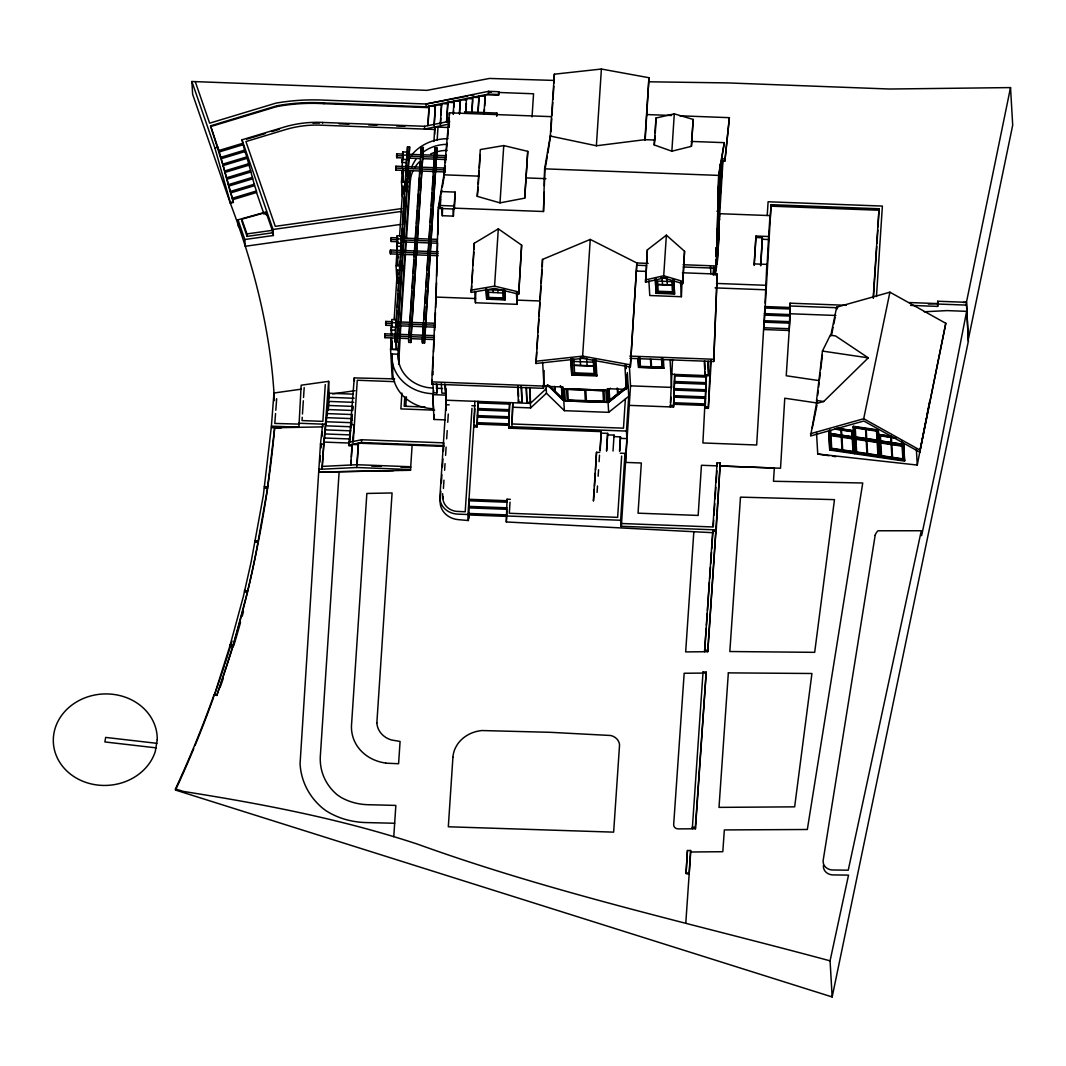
<?xml version="1.0" encoding="UTF-8"?>
<svg xmlns="http://www.w3.org/2000/svg" width="1066" height="1066" viewBox="0 0 1066 1066"><rect width="100%" height="100%" fill="white"/><g stroke="black" fill="none" stroke-linecap="round" stroke-linejoin="round"><path stroke-width="1.5" d="M543.807 382.747L543.447 388.33L431.943 384.12L431.81 381.868L435.954 297.068L438.313 207.55L443.949 174.824L449.399 112.809L550.922 116.634M436.527 282.757L435.688 307.581M436.7 276.121L437.566 242.968M437.793 234.667L438.446 209.802L440.698 196.717M454.129 205.085L453.396 216.131L442.323 215.718L442.537 207.71M474.024 249.031L474.183 243.328L498.315 228.844L521.634 245.127L518.702 294.176L494.691 288.406L471.252 292.39L474.183 243.328M517.49 292.124L517.077 304.33L475.436 302.757L475.796 292.151M453.61 208.123L543.487 211.508L544.619 168.841L550.296 136.062L554.347 74.194L601.397 69.037L648.967 77.725L645.157 140.299M544.193 192.28L543.487 211.508M544.366 185.764L544.753 171.093L547.298 156.342M542.327 266.54L542.514 259.424L590.258 239.424L636.855 262.982L648.168 263.409M647.368 249.857L645.543 282.197L663.838 278.013L682.706 283.596L684.545 251.256L666.37 235.173L647.368 249.857L646.769 263.289M683.213 266.98L716.352 268.219L718.604 175.397L724.28 142.657L691.141 141.418M716.352 268.219L718.737 177.649L724.28 142.657M474.01 422.536L474.836 401.296M477.075 426.946L478.008 401.416L477.075 426.946L473.917 426.826L473.824 425.321L476.995 425.441M508.709 428.146L509.641 402.615L508.709 428.146L601.237 431.623L600.171 450.651M670.461 402.615L672.539 359.548M673.539 407.039L674.738 374.419L673.539 407.039L629.246 405.36L627.354 372.66L626.262 389.383L607.287 388.677L608.646 412.342L564.367 410.676L546.472 393.234L546.032 385.519M673.712 404.241L705.346 405.44L706.372 375.618L702.894 442.963L756.673 445.002L764.882 308.007M710.502 360.974L708.33 408.345L705.172 408.225M648.914 280.878L649.754 295.522L681.387 296.721L682 282.343M629.939 358.349L713.714 361.507L717.205 274.082L682.413 272.763M713.714 361.507L717.205 274.082M765.108 303.037L766.814 264.381L754.168 263.902L755.981 236.026L768.639 236.505L766.987 267.393L766.814 264.381M432.463 375.245L433.329 357.097M433.569 352.14L434.355 335.643L384.973 333.818L384.959 337.695L408.065 338.562M434.595 330.687L435.461 312.538M544.153 370.595L543.447 388.33M722.988 160.433L719.563 216.704M708.33 408.345L711.275 360.161M301.398 389.143L273.949 393.008L271.417 426.147L298.906 427.186L301.172 385.199L328.648 381.335L329.181 397.538M302.238 417.272L302.024 420.577L322.865 421.363L325.263 384.626M302.464 413.981L303.317 400.776M303.543 397.485L304.183 387.584M393.78 836.663L394.66 823.258L367.677 822.606A78.817 68.344 -17.1 0 1 352.753 821.166L349.128 820.407A78.511 68.091 -17.1 0 1 325.969 810.72L322.905 808.428A80.789 70.05 -17.1 0 1 300.066 763.709L320.48 444.002L322.678 424.148L322.838 426.866L274.668 427.772L267.273 490L258.145 540.995C248.844 593.336 234.52 645.037 216.798 695.205L214.013 694.859A1343.36 1181.688 -3.3 0 1 175.464 788.947L175.53 790.066L832.16 996.963L968.354 341.24L966.449 302.318L1010.528 87.585L889.657 89.024L727.945 82.921L648.554 81.789M318.841 469.08L321.999 469.2L328.648 381.335M394.66 378.87L354.272 377.91L349.168 443.043L323.864 442.084L322.225 467.161L322.185 466.415L356.804 464.709L410.623 466.748L410.676 467.494M324.943 434.062L325.223 429.878L350.527 430.824L350.261 435.008M325.397 429.984L325.676 425.8L350.98 426.76L350.701 430.944M325.903 425.201L326.129 421.736L351.434 422.696L351.514 424.201L351.887 418.618L326.569 417.672L326.209 423.242L326.129 421.736M326.756 417.779L327.475 409.531L352.779 410.477M353.059 409.197L353.232 406.413L327.928 405.453L327.568 411.036L327.475 409.531M353.685 402.348L328.381 401.389L328.008 406.959L327.928 405.453M354.139 398.271L328.834 397.325L328.461 402.895L328.381 401.389M353.006 394.14L329.287 393.247L328.914 398.831L328.834 397.325M328.475 408.358L328.901 401.935M339.148 471.705L320.346 755.954A60.482 52.447 -17.1 0 0 337.402 794.956L340.907 797.315A58.11 50.395 -17.1 0 0 366.691 804.67L395.846 805.416L394.66 823.258M351.434 457.087L352.153 445.948L348.995 445.828L349.128 442.283L361.614 439.752L443.896 442.856L443.456 451.091M349.355 443.15L350.074 434.901L324.77 433.942L323.957 443.589L323.864 442.084M351.154 426.866L351.434 422.696M350.714 465.149L352.073 444.442L358.403 444.682L357.043 465.376M350.901 465.056L351.22 460.272M353.246 442.084L357.283 380.242L394.527 381.655M321.999 469.2L356.63 467.508L356.804 464.709M356.857 465.469L358.309 443.176L443.762 446.387M348.955 445.068L361.427 442.537L361.614 439.752M392.368 325.543L385.772 325.303L385.652 323.291L385.772 321.426L392.381 321.679M438.286 255.693L390.436 253.895L390.329 251.882L390.449 250.017L438.299 251.829M397.845 241.742L391.249 241.502L391.129 239.49L391.249 237.625L397.858 237.878M445.415 171.959L395.912 170.094L395.806 168.082L395.926 166.216L445.415 168.095M403.321 157.941L396.725 157.701L396.605 155.689L396.739 153.824L403.334 154.077M384.959 337.695L384.973 333.818M385.772 325.303L385.772 321.426M390.436 253.895L390.449 250.017M391.249 241.502L391.249 237.625M395.912 170.094L395.926 166.216M396.725 157.701L396.739 153.824M391.342 334.844L391.262 326.942L395.486 327.102L396.392 349.408L392.168 349.248L391.528 338.055M391.822 327.422L391.755 319.52L395.966 319.68L396.152 322.878M400.456 265.554L397.645 265.447L396.739 243.141L400.963 243.301L401.029 251.203M397.298 243.621L397.232 235.719L401.442 235.879L401.722 240.676M402.295 167.242L402.215 159.34L406.439 159.5L406.519 167.402M402.775 159.82L402.708 151.918L406.919 152.078L406.999 159.98M392.261 378.776L390.569 349.421L391.302 338.268L391.768 346.383M397.085 283.449L396.046 265.621L396.779 254.468L397.058 259.331M402.375 196.49L401.522 181.82L402.255 170.667L402.442 173.931M392.168 349.248L392.101 341.347M394.127 319.707L397.365 270.178L403.694 270.418L399.483 334.817M397.645 265.447L397.485 255.947M399.603 235.906L402.841 186.377L409.171 186.617L405.826 237.798M405.933 181.753L403.121 181.646L402.868 170.547M396.046 327.582L395.966 319.68M401.429 242.169L401.442 235.879M394.9 339.881L407.505 146.881L409.624 146.961L397.125 341.959L395.006 341.893L394.9 339.881L397.005 339.961L397.125 341.959M395.006 341.893L395.553 333.645M396.192 323.744L397.058 310.539M397.272 307.248L398.138 294.043M398.351 290.751L399.217 277.546M399.43 274.255L400.296 261.063M400.51 257.759L401.043 249.511M401.589 241.262L402.455 228.071M402.668 224.766L404.494 196.717M404.827 191.773L405.573 180.234M405.8 176.929L406.546 165.377M407.412 152.185L407.505 146.881M396.392 349.408L396.312 341.506M397.005 339.961L409.624 146.961M390.569 349.421L397.964 349.701L399.27 338.109M403.694 270.418L404.747 254.308M409.171 186.617L409.65 170.946L410.237 181.673L406.559 237.825M404.96 251.016L405.613 241.103M398.617 364.492L400.843 325.37M401.056 322.065L405.48 254.348M405.693 251.043L406.346 241.129M376.858 722.908L392.075 492.958L366.851 493.451L351.633 723.401A45.172 39.175 -17.1 0 0 385.852 763.096M401.895 393.048L400.869 408.904L434.648 410.17M404.827 396.725L404.214 406.239L425.161 407.025M408.598 340.4L421.217 147.401L423.335 147.481L410.823 342.479L408.718 342.399L408.598 340.4L410.716 340.48L410.823 342.479M409.038 337.456L409.904 324.264M410.117 320.959L412.062 291.271M412.275 287.967L413.035 276.414M413.248 273.123L414.114 259.931M414.328 256.626L415.194 243.434M415.407 240.13L416.273 226.938M416.486 223.633L417.352 210.442M417.566 207.137L418.418 193.945M418.645 190.641L419.498 177.449M419.724 174.144L420.577 160.953M420.79 157.648L421.217 147.401M405.773 406.346L406.399 396.832M410.716 340.48L423.335 147.481M449.625 121.231L424.668 126.294L424.481 129.079L449.479 124.002M424.668 126.294L322.652 122.443A101.723 89.477 -3.3 0 0 284.156 127.081L241.995 139.819L244.967 151.559L220.889 158.834L210.562 125.841L276.787 105.814A172.465 151.705 -3.3 0 1 323.917 102.936L425.947 106.787L426.12 104.002L488.521 91.33L498.715 91.716L498.568 95.247L485.217 94.754L483.951 114.262M427.786 125.655L429.065 106.147L435.394 106.387L434.115 125.895L435.301 104.881L441.63 105.121L440.991 114.875M428.079 123.909L429.038 109.278M319.28 468.867L319.014 472.091L410.49 470.279L412.129 445.202M433.902 141.445L434.848 126.974L447.693 127.467M434.675 134.303L434.848 126.974M422.309 340.907L434.928 147.907L437.033 147.987L424.535 342.999L422.429 342.919L422.309 340.907L424.415 340.987L424.535 342.999M422.429 342.919L422.642 339.614M422.856 336.323L423.722 323.131M423.935 319.827L424.801 306.635M425.014 303.33L425.88 290.139M426.094 286.834L426.96 273.642M427.173 270.338L428.039 257.146M428.252 253.841L430.078 225.805M430.304 222.501L431.157 209.309M431.384 206.005L432.236 192.813M432.45 189.508L433.316 176.316M433.529 173.012L434.395 159.82M434.608 156.515L434.928 147.907M437.167 139.966L438.006 127.094M424.415 340.987L437.033 147.987M446.694 121.737L447.867 103.855L441.537 103.615L440.351 124.629L440.778 118.126M439.978 205.485L440.898 191.547L455.129 192.093L454.396 209.029L440.151 208.496L439.978 205.485L454.223 206.018L454.396 209.029M440.151 208.496L440.764 199.209M453.796 107.466L454.103 102.589L447.787 102.349L446.507 121.857L449.665 121.977M431.943 384.12L432.223 379.936M449.346 117.846L448.586 127.081M445.108 419.884L434.035 419.471L432.676 393.7A43.32 38.11 -3.3 0 1 391.888 353.979L392.754 369.023A43.32 38.11 -3.3 0 0 433.542 408.758L432.676 393.7M436.913 384.4L436.953 392.941L433.422 392.808L433.595 390.329M453.17 114.089L454.023 101.083L460.352 101.323L459.499 114.328M453.37 113.969L453.583 110.717M434.035 419.471L434.342 414.821M459.406 112.823L460.259 99.818L466.588 100.057L466.508 98.552L472.824 98.792M454.223 206.018L455.129 192.093M446.148 410.41L445.695 388.597L445.934 404.707L439.925 496.689A19.015 16.736 -3.3 0 0 457.807 514.132L468.001 514.518L468.347 520.541L458.127 519.622A19.135 16.843 9.7 0 1 440.178 501.207L440.831 491.293M441.364 483.045L441.91 474.783M442.43 466.775L442.936 458.94M465.549 113.183L466.508 98.552M465.735 113.063L466.375 103.309M443.429 488.455L443.962 480.18M444.615 470.266L445.042 463.643M445.588 455.382L446.121 447.12M446.667 438.846L447.214 430.584M447.747 422.309L448.293 414.048M471.785 111.917L472.744 97.286L479.074 97.526L478.221 110.531M471.985 111.797L472.718 100.417M477.914 112.276L478.98 96.02L485.31 96.26L484.67 106.014M477.248 196.357L480.313 149.56L503.752 145.576L527.763 151.345L524.699 198.143L500.007 202.873L477.248 196.357L478.114 187.31M471.252 292.39L471.678 285.941M471.878 282.717L472.731 269.805M473.038 264.968L473.89 252.069M478.328 184.085L479.18 171.173M479.38 167.948L480.233 155.05M484.137 114.142L484.457 109.265M425.947 106.787L488.348 94.114L488.521 91.33M471.971 408.305L465.202 511.8L455.902 511.32A16.043 14.111 -3.3 0 1 442.896 498.648L442.617 493.718M468.001 514.518L474.903 408.851M468.893 518.196L469.173 499.301L507.136 500.727M468.347 520.541L468.707 514.958L506.67 516.397L506.31 521.967L712.834 532.707L711.728 548.843M496.649 116.221L496.863 113.036L464.523 111.823M498.568 95.247L498.715 91.716M504.684 290.005L505.137 299.879L486.682 299.173L486.229 289.312M503.818 290.498L504.218 299.426L487.548 298.8L487.149 289.872M471.119 290.125L494.571 286.141L498.315 228.844M500.007 202.873L503.752 145.576M518.702 294.176L521.634 245.127M524.699 198.143L527.763 151.345M506.31 521.967L507.056 499.221L510.361 499.341M625.382 399.004L623.477 428.172L511.973 423.962L512.799 402.735L511.88 428.265M532.041 116.9L533.56 93.781L498.755 92.462M506.67 516.397L506.856 510.707M510.028 502.126L509.308 513.279L617.64 517.356L621.651 456.048M521.607 387.371L522.007 402.162L518.476 402.029L518.636 399.55M530.042 387.691L530.442 402.468L526.91 402.335L526.524 387.558M630.326 367.064L636.855 262.982L630.326 367.064L582.756 358.376L535.985 363.506L542.514 259.424M550.642 135.062L547.871 153.064M550.856 131.811L551.708 118.779M551.922 115.528L552.774 102.496M552.987 99.245L553.84 86.226M554.053 82.961L554.347 74.194M535.985 363.506L536.731 352.007M536.944 348.715L537.81 335.563M538.024 332.272L538.89 319.134M539.103 315.842L539.956 302.691M540.169 299.413L541.035 286.261M541.248 282.97L542.101 269.818M564.607 388.704L605.861 390.263L564.607 388.704L565.286 400.976L606.554 402.308L565.286 400.976M566.579 389.277L603.956 390.689L566.579 389.277L567.192 400.483L604.595 401.669L567.192 400.483M596.92 375.059L596.867 375.965L571.776 375.019L570.99 359.509M572.948 374.446L573.002 373.54L595.681 374.393L595.614 375.299L572.948 374.446L572.136 358.296M535.852 361.241L582.622 356.124L590.258 239.424M550.296 136.062L596.374 145.762L601.397 69.037M593.349 500.847L596.52 452.304L599.692 452.424M593.549 500.74L594.282 489.414M594.495 486.176L595.348 473.224M595.548 469.986L596.52 452.304M597.067 492.425L597.493 485.963M598.133 476.249L598.559 469.773M599.079 461.685L599.505 455.209M599.985 450.745L601.237 431.623M606.501 450.891L607.647 433.369L601.317 433.129M606.687 450.798L607.647 433.369M613.017 451.038L614.056 435.115L607.74 434.875M619.533 451.198L620.479 436.86L614.149 436.62L614.056 435.115M619.732 451.105L620.479 436.86M625.809 368.57L625.635 365.558M626.062 368.57L626.262 365.531M596.374 145.762L644.917 139.673L648.967 77.725M693.833 531.721L685.665 651.912L707.744 651.712L715.872 529.869L620.972 526.284L620.625 520.261L624.996 453.37L620.252 453.197M626.981 440.111L626.448 431.077L628.727 396.325L608.646 412.342M620.972 526.284L621.158 523.499L712.888 526.964L717.085 462.857L720.243 462.977L716.046 532.88M625.436 460.898L626.888 438.606L620.559 438.366M629.406 366.504L630.526 385.852L621.331 526.511L621.158 523.499M638.614 367.184L663.918 368.143L638.601 367.41L638.094 358.163M639.747 366.891L662.706 367.53L639.747 366.891L639.227 357.257M654.231 144.936L655.99 118.033L674.298 113.849L693.167 119.432L691.408 146.335L671.86 151.199L654.231 144.936L655.097 136.062M645.543 282.197L646.569 266.433M655.297 132.904L655.99 118.033M673.872 280.358L674.551 294.003L656.096 293.31L655.417 279.652M672.992 280.545L673.619 293.416L656.949 292.79L656.243 278.413M645.41 279.932L663.718 275.761L666.37 235.173M671.86 151.199L674.298 113.849M671.007 397.152L670.367 406.919L670.287 405.413L673.445 405.533M682.706 283.596L684.545 251.256M691.408 146.335L693.167 119.432M708.224 361.187L708.544 374.779L705.026 374.646L705.186 372.167M717.978 196.251L719.683 168.934M717.951 199.195L720.243 164.164M713.154 274.855L713.674 266.9M717.964 200.475L718.924 181.82M719.936 195.038L719.31 179.741L720.336 164.191M713.407 274.868L713.927 268.299M716.912 232.375L717.098 229.377M716.898 235.16L717.058 232.708L717.405 238.851M717.138 231.442L717.298 228.99M722.215 160.3L716.992 243.501L722.575 160.246M715.099 274.362L715.393 269.751M716.259 256.413L716.419 253.948M716.499 252.695L716.738 249.018M715.153 274.268L715.832 269.365M715.379 275.081L716.139 263.462M716.499 257.079L717.165 247.712M717.351 243.981L718.138 232.894M718.311 230.283L719.39 213.693L770.012 215.599L770.265 220.116M716.952 229.057L718.098 248.804L717.218 262.089L716.365 247.285M718.191 247.352L719.057 234.067L717.911 214.306M715.819 259.504L716.086 264.168L717.152 264.208L719.19 232.934L717.751 206.951M690.595 850.495L689.129 874.32L686.038 873.52L687.45 850.521L690.595 850.495L690.688 852L685.784 923.196M713.287 526.684L713.714 520.101M714.033 515.171L714.793 503.672M715.113 498.741L715.859 487.229M716.179 482.298L716.938 470.799M715.872 529.869L720.243 462.977M755.981 236.026L754.248 265.407L754.168 263.902M760.578 265.647L762.403 237.771L756.074 237.531M760.778 265.514L762.403 237.771M767.214 215.452L768.106 201.767L882.382 206.071L876.465 296.548M768.639 236.505L770.012 215.599M770.185 218.61L771.091 204.672L879.037 208.749L878.038 226.778M764.708 308.021L790.013 308.98L789.2 330.487L763.882 329.527L771.091 204.672M818.795 380.575L786.242 375.752L790.292 313.764L790.026 303.184L846.217 305.302M873.201 298.027L879.037 208.749M873.387 297.88L876.745 246.619M876.958 243.315L877.824 230.096M910.564 305.382L937.68 306.395L937.734 301.238L966.449 302.318L968.354 341.24M937.68 306.395L937.734 301.238M686.038 873.52L687.45 850.521M706.198 628.514L704.586 651.739L712.741 531.254L715.912 531.374L707.744 651.712M703.04 671.993L692.3 828.788L692.207 827.283L695.365 827.256L706.212 672.113L703.04 671.993L703.107 673.086M706.438 625.196L707.238 613.576M707.464 610.258L709.423 582.036M709.663 578.718L710.462 567.099M710.702 563.781L711.502 552.161M706.265 673.059L684.172 673.259L673.672 824.591A5.13 4.344 -13.3 0 0 678.429 828.908L695.458 828.762L706.212 672.113M275.548 413.541L274.788 423.442L299.106 424.121M275.801 410.25L276.68 398.697M319.827 462.404L320.373 455.942M321.066 447.867L321.332 444.642M322.012 436.567L322.425 431.717M444.229 175.464L445.095 165.79M445.388 162.565L446.121 154.503M446.401 151.279L447.134 143.217M447.573 138.38L448.293 130.305M274.668 427.772C269.725 483.231 260.304 538.343 247.365 592.39L232.814 646.862L216.824 695.578M271.417 426.147L263.369 495.25L251.043 562.395L243.368 596.48L229.83 646.169L214.079 695.978A1343.36 1181.688 -3.3 0 0 224.42 665.57M352.513 441.63L354.365 424.841L351.207 424.721M721.709 160.993L724.867 161.113L729.384 117.673L679.815 115.794M724.867 161.113L729.384 117.673M817.102 400.23L810.586 435.981L863.82 421.003L919.718 452.131L945.795 323.304L889.91 292.177L836.677 307.168L830.734 335.83M817.675 395.379L818.235 390.529M818.621 387.291L819.181 382.441M819.554 379.203L820.314 372.74M820.687 369.502L822.392 354.951M816.556 400.456L822.446 351.074L830.267 335.164L835.611 335.963L868.284 357.856L823.685 401.509L816.729 403.454L816.556 400.456L823.685 401.509M410.237 181.673L410.85 177.249A36.964 32.513 -3.3 0 1 413.222 170.44M441.257 193.439L441.83 190.174M442.39 186.896L444.082 177.076M816.503 432.503L817.742 454.023L917.266 465.056L926.381 417.899M927.007 414.647L929.525 401.629M812.279 427.826L817.009 405M831.4 335.51L833.092 327.355M833.759 324.091L835.118 317.575M853.306 445.735L852.867 437.953L830.028 434.555L830.028 430.544M903.861 444.868L904.568 461.112L829.761 450.052L829.055 433.809L828.868 434.701L903.675 445.761L903.861 444.868L885.166 442.097M853.493 448.839L853.48 452.837L830.88 449.506L830.347 436.167M852.454 430.784L852.627 437.886L852.454 430.784L837.916 428.639M854.692 453.743L853.346 426.28L878.277 429.971L878.557 434.781M854.359 427.812L854.546 426.92L877.145 430.264L877.545 441.377L854.945 438.033L854.359 427.812L876.958 431.157L877.545 441.377M853.813 438.379L853.999 437.486L833.732 434.502M854.945 438.033L854.546 426.92M855.825 453.183L855.198 438.299L855.825 453.183L878.424 456.528L878.064 446.308M810.453 433.729L863.7 418.738L889.91 292.177M876.958 431.157L877.145 430.264M882.928 456.994L879.81 456.528L879.623 457.434L878.277 429.971M878.424 456.528L877.798 441.644M902.729 445.335L879.89 441.924L879.717 434.821L891.669 436.594M879.89 441.924L879.717 434.821M879.943 442.883L880.13 441.99L880.756 456.874L903.355 460.219L902.542 446.228L879.943 442.883L880.756 456.874M919.718 452.131L945.795 323.304M968.541 338.442L1012.7 125.202L1010.528 87.585M832.16 996.963L830.068 960.839L848.523 875.133L832.053 874.893A10.633 8.994 -8 0 1 823.472 865.152M921.597 535.692L936.468 465.775L966.635 311.339L947.114 310.606L924.195 311.778M220.076 687.557L223.274 678.402M445.668 400.203L530.375 403.388L546.218 388.717M513.066 407.239L530.641 407.905L546.472 393.234M562.941 392.648L563.194 400.323L562.688 388.131L560.436 385.932M562.555 398.831L561.929 387.851L562.555 398.831L549.63 386.225M626.808 375.125L627.501 387.171L608.579 402.268L607.886 390.223L610.405 388.211M624.783 388.117L618.067 393.474L617.814 389.037M625.356 388.29L609.259 400.816L625.196 388.117M608.579 402.268L627.501 387.171M210.602 126.588L276.84 106.56A172.465 151.705 -3.3 0 1 323.971 103.695L429.145 107.653L429.065 106.147M191.88 81.496L214.906 148.014L217.917 147.108L233.334 201.674L233.374 202.42L230.363 203.339L192.626 94.288L191.88 81.496L427.013 90.357L489.454 78.444L554.293 80.43M246.619 139.193L265.407 133.517M271.67 131.611L279.505 129.252M218.876 150.519L242.955 143.23M218.97 152.012L243.048 144.736M220.809 157.328L244.887 150.053M246.819 156.875L254.601 185.657L230.523 192.946L222.727 164.151L246.819 156.875L244.967 151.559M222.821 165.656L246.899 158.381M224.66 170.973L248.738 163.698M224.739 172.479L248.831 165.203M226.578 177.795L250.67 170.507M226.672 179.301L250.75 172.012M228.51 184.618L252.589 177.329M228.59 186.124L252.682 178.835M230.443 191.44L254.521 184.151M233.374 202.42L232.361 198.263L256.453 190.987L254.601 185.657M232.455 199.768L256.533 192.493L256.453 190.987M274.388 400.456C271.15 332.832 254.268 266.473 230.363 203.339L230.323 202.58L233.334 201.674M238.011 219.823L265.301 212.187L266.22 214.839L266.087 212.374L241.822 219.156L241.969 221.621L247.059 236.386L272.443 232.814L273.376 235.506L244.82 239.517L238.011 219.823L238.398 226.592M467.747 96.06L426.12 104.002L324.104 100.151A191.507 168.455 -3.3 0 0 275.867 103.149L209.642 123.176L195.251 81.629M470.959 95.447L474.157 94.834M401.762 208.563L275.268 226.352L245.926 141.565L285.075 129.732A95.54 84.054 -3.3 0 1 322.465 125.242L434.995 129.479M241.995 139.819L273.029 229.483L401.576 211.401M241.822 219.156L246.926 233.92L272.296 230.349L272.443 232.814M400.683 224.42L245.207 246.286L244.82 239.517M332.592 393.86L355.005 390.702M928.339 304.037L937.867 303.61L909.138 302.531M963.278 302.464L966.449 302.318M446.654 144.39L444.122 144.443A36.964 32.513 -3.3 0 0 422.229 152.878M447 150.413L444.482 150.466A36.964 32.513 -3.3 0 0 436.554 151.852M319.014 472.091L393.541 470.666M690.688 852L722.815 851.707L724.334 829.934L807.335 829.495L862.74 482.991L773.463 481.272L774.342 468.054L720.416 465.989L780.525 468.254L784.763 398.218L817.462 403.055M488.574 92.076L491.479 92.196M488.348 94.114L498.528 94.501M646.769 114.555L671.553 115.488M339.121 123.816L348.982 124.189M368.703 124.935L376.924 125.242M396.645 125.988L404.867 126.294M644.917 139.673L654.617 140.032M721.575 158.741L724.747 158.861M408.278 154.264L446.228 155.689M402.508 155.01L406.719 155.17M396.605 155.689L403.215 155.942M408.158 156.129L446.108 157.555M408.278 158.128L419.831 158.567M423.122 158.687L446.228 159.567M402.015 162.445L406.239 162.605M721.376 174.571L721.122 163.564M544.619 168.841L718.604 175.397M395.806 168.082L445.295 169.947M443.949 174.824L478.661 176.13M526.857 177.942L545.925 178.662M401.522 181.82L408.904 182.099M771.184 206.178L879.117 210.242M716.885 211.175L718.977 211.255L719.03 212.241L717.991 212.201M718.484 217.331L717.951 203.566M438.313 207.55L441.124 207.657M718.457 219.17L717.924 205.445M719.057 234.067L718.004 234.027L717.711 229.083M762.483 239.277L768.813 239.517M718.098 248.804L717.032 248.764L716.845 245.473M401.149 237.998L437.46 239.37M397.032 238.811L401.242 238.971M391.129 239.49L397.738 239.743M401.029 239.863L437.327 241.236M402.801 241.929L437.446 243.235M396.539 246.246L400.763 246.406M390.329 251.882L438.166 253.681M683.079 264.714L716.219 265.967M636.988 265.234L646.689 265.594M636.535 271.031L646.036 271.39M396.046 265.621L403.428 265.9M662.865 277.666L667.476 277.84M660.64 277.999L666.916 278.146L667.289 284.742M716.472 283.436L765.455 285.275M715.099 287.887L765.708 289.792M657.016 291.884L673.685 292.51M656.15 292.404L666.916 292.804M937.547 304.023L966.276 305.103M789.839 305.969L837.689 307.768M764.615 306.515L789.933 307.474L790.026 303.184M487.615 297.894L504.285 298.52M486.749 298.28L505.204 298.973M435.954 297.068L475.636 298.56M517.276 300.132L539.516 300.972M790.292 313.764L835.864 315.469M764.335 313.604L789.653 314.55M764.429 315.11L789.733 316.056M764.069 320.679L789.373 321.639M764.149 322.185L789.453 323.131M763.789 327.755L789.093 328.714M395.673 321.799L435.274 323.291M391.542 322.612L395.766 322.771M385.652 323.291L392.261 323.544M398.857 323.784L435.155 325.157M397.325 325.73L435.274 327.169M391.062 330.047L395.286 330.207M384.839 335.683L434.342 337.549M411.356 338.682L434.462 339.561M629.806 356.097L713.58 359.255M585.047 358.189L580.077 357.989L580.61 365.385M391.888 353.979L398.231 354.218A36.964 32.513 -3.3 0 0 428.226 387.651L433.236 388.131M573.921 361.454L593.362 362.187M671.58 374.299L709.543 375.738M674.831 375.925L706.465 377.124M582.809 374.526L592.216 374.872M674.458 381.495L706.092 382.694M674.551 383L706.185 384.2M630.526 385.852L671.647 387.398L670.074 360.081M674.192 388.584L705.825 389.77M674.272 390.089L705.905 391.275M431.81 381.868L543.314 386.065M673.912 395.659L705.545 396.858M436.354 388.251L442.577 388.49M673.992 397.165L705.625 398.364M673.632 402.735L705.266 403.934M432.609 394.633L445.268 395.1M705.079 406.719L708.25 406.839M478.088 402.921L509.721 404.121M445.934 404.707L449.172 404.84M471.865 405.693L475.103 405.813M477.728 408.491L509.361 409.69M477.808 409.997L509.441 411.196M477.448 415.58L509.082 416.766M477.541 417.086L509.175 418.272M477.168 422.656L508.802 423.842M477.262 424.161L508.895 425.347M508.629 426.64L626.448 431.077M298.68 423.242L325.836 424.268M271.497 427.653L281.118 428.012M324.317 438.019L349.621 438.965L349.715 440.471M361.427 442.537L443.723 445.641M320.48 444.002L323.638 444.122L323.691 444.868M371.528 466.015L381.308 466.388M400.883 467.135L409.038 467.441M356.63 467.508L410.45 469.533L410.49 470.279M264.288 486.629L267.433 486.749M264.368 488.135L267.513 488.255M469.267 500.807L507.229 502.233L507.056 499.221M468.893 506.377L506.856 507.802M468.987 507.882L506.95 509.308M468.614 513.452L506.577 514.891M505.95 515.944L620.625 520.261M704.493 650.087L707.651 650.207M385.825 763.163L398.604 763.736L400.07 741.443L391.449 739.977A24.078 20.88 -17.1 0 1 376.831 722.921M156.915 743.335L105.654 737.419L104.894 741.949L156.169 747.866M255.134 540.542L258.145 540.995M255.227 542.048L258.225 542.487M822.446 351.074L868.284 357.856M853.16 427.173L878.104 430.864M836.45 428.146L853.6 430.677L853.413 431.57L834.718 428.799M891.003 436.207L878.531 434.368L878.357 435.261L895.493 437.793M837.889 428.812L840.834 429.238L841.167 435.101L830.84 433.569L830.68 430.651M834.505 429.052L852.267 431.677M879.53 435.714L895.68 438.099M855.132 437.14L877.731 440.485M830.201 433.649L852.8 436.993M880.076 441.031L902.675 444.375L902.489 445.268L902.316 442.163M864.899 439.112L868.017 439.565M872.694 440.258L875.812 440.724M833.878 435.541L836.837 435.981M844.858 437.167L841.913 436.727L842.673 449.919L853 451.451L852.24 438.259L847.803 437.606M858.823 439.232L855.865 438.792L856.638 451.984L866.951 453.516L866.192 440.325L861.768 439.672M869.789 440.858L874.227 441.511M883.754 442.923L888.178 443.576M894.734 444.549L891.776 444.109L892.548 457.301L902.862 458.833L902.102 445.641L897.679 444.988M855.012 439.192L877.611 442.537M831.067 448.599L853.666 451.944M856.011 452.29L878.597 455.635M880.942 455.981L903.542 459.326M831.493 449.386L839.288 450.545M842.407 450.998L847.084 451.691M850.202 452.157L854.879 452.85M856.438 453.077L861.115 453.77M864.233 454.223L868.91 454.915M872.028 455.382L875.133 455.848M886.046 457.461L896.959 459.073M900.077 459.526L904.754 460.219M817.742 454.023L829.188 455.715M832.453 456.208L835.731 456.688M244.381 590.377L247.285 590.884M244.46 591.883L247.365 592.39M582.622 356.124L630.193 364.799M229.75 644.663L232.734 645.356M229.83 646.169L232.814 646.862M494.571 286.141L518.569 291.924M213.986 694.472L216.798 695.205M830.068 960.839C692.247 923.622 552.215 892.828 417.752 844.219C341.52 819.034 262.569 803.911 183.392 791.438L175.464 788.947M685.984 872.574L689.089 873.414M663.718 275.761L682.586 281.344M863.7 418.738L919.585 449.865M626.408 387.145L626.315 382.601M607.886 390.223L608.406 402.095M560.25 386.092L562.502 388.277M550.029 386.318L554.68 390.849L554.427 386.412M547.644 384.826L563.381 400.163M547.444 384.973L563.194 400.323M266.087 212.374L272.296 230.349M256.533 192.493L264.075 214.293M210.562 125.841L217.957 147.854M221.355 160.167L222.727 164.151M230.989 194.279L232.361 198.263M214.906 148.014L230.323 202.58M916.334 448.813L917.266 465.056M903.528 443.043L904.568 461.112M902.822 446.881L903.448 457.767M901.849 441.177L902.023 444.096L891.696 442.577L891.349 436.714M891.136 444.016L891.896 457.207L881.569 455.675L880.809 442.483M877.171 441.95L877.931 455.142L867.604 453.61L866.845 440.418M853.346 426.28L853.626 431.09M853.48 452.837L852.68 438.846L830.081 435.501L830.88 449.506M836.677 307.168L836.797 309.42M841.261 436.634L842.02 449.825L831.693 448.293L830.934 435.115M829.748 429.891L830.028 434.555M828.642 430.611L829.761 450.052M720.896 164.124L721.522 174.837L720.816 167.175M719.763 169.774L720.589 184.205M719.723 170.347L720.563 184.778M719.124 179.581L720.056 197.13L719.044 181.606M719.004 184.445L719.737 197.263M718.311 192.067L719.097 207.084M719.39 213.693L719.75 219.876M717.458 229.297L717.724 233.907M716.898 237.918L717.165 242.528M717.152 264.208L716.072 247.805L716.086 256.093M714.153 267.753L714.487 274.748M710.449 266.313L710.889 273.842M717.085 462.857L717.258 465.869L701.441 465.269L698.163 515.438L638.054 513.172L641.332 463.004L625.515 462.404L624.996 453.37M707.784 361.601L708.544 374.779M704.693 361.054L705.172 369.276M704.266 361.467L705.026 374.646M712.741 531.254L712.834 532.707M680.548 282.077L681.387 296.721M673.725 279.665L674.551 294.003M672.846 279.945L673.619 293.416M695.365 827.256L695.458 828.762M662.146 277.959L662.532 284.555M663.398 359.109L663.905 368.37M662.159 358.123L662.679 367.757M661.506 358.323L662.026 367.184L651.539 366.797L651.113 359.402M656.176 279.319L656.949 292.79M655.27 278.972L656.096 293.31M650.46 359.375L650.886 366.771L640.399 366.371L639.893 357.51M638.081 358.389L638.601 367.41M624.876 365.212L626.262 389.383M617.227 387.957L617.574 393.86L609.739 400.11L609.139 389.77M609.432 400.989L608.633 389.85L609.259 400.816M605.861 390.263L606.541 402.535M603.956 390.689L604.582 401.895M602.903 390.955L603.503 401.309L586.42 400.669L585.82 390.316M595.934 359.735L596.867 375.965M594.801 359.149L595.681 374.393M594.735 360.055L595.614 375.299M593.216 359.722L593.575 365.878L574.134 365.145L573.788 358.989M586.673 358.243L587.1 365.625M584.741 390.276L585.341 400.616L568.258 399.977L567.672 389.636M570.83 358.789L571.776 375.019M564.367 410.676L562.995 386.998L544.02 386.292L542.634 362.253M561.502 387.744L562.102 398.084L555.12 391.275L554.866 386.851M529.575 387.624L530.442 402.468M530.375 403.388L530.641 407.905M526.058 387.491L526.91 402.335M516.41 292.83L517.077 304.33M521.047 385.665L522.007 402.162M517.996 385.652L518.636 396.725M517.623 387.185L518.476 402.029M497.249 114.009L497.302 114.768M496.863 113.036L496.996 115.541M504.618 290.911L505.137 299.879M503.672 289.805L504.218 299.426M502.766 292.817L502.619 290.338L488.335 289.805L488.481 292.271L502.779 293.017L503.059 297.96L488.774 297.427L488.495 292.484M497.862 290.165L497.995 292.63M485.217 94.754L485.31 96.26M493.092 289.979L493.238 292.457M478.98 96.02L479.074 97.526M487.002 289.179L487.548 298.8M486.083 288.726L486.682 299.173M474.77 291.258L475.436 302.757M460.259 99.818L460.352 101.323M454.023 101.083L454.103 102.589M449.399 112.809L449.532 115.061M448.986 122.643L449.252 127.294M447.787 102.349L447.867 103.855M452.983 209.003L453.396 216.131M441.537 103.615L441.63 105.121M441.91 208.59L442.323 215.718M435.301 104.881L435.394 106.387M445.348 384.719L445.628 389.543M444.842 383.947L445.388 393.261L441.87 393.127L441.324 383.813M436.407 383.627L436.953 392.941M432.649 371.394L432.836 374.619M432.889 383.494L433.422 392.808M407.159 178.608L407.345 181.806M402.708 151.918L403.175 159.913M403.334 169.414L403.521 172.612M402.215 159.34L402.402 162.552M402.482 170.453L403.121 181.646M402.841 186.377L403.281 193.905M401.589 260.81L401.869 265.607M397.232 235.719L397.685 243.714M397.951 254.814L398.138 258.012M396.739 243.141L397.112 249.551M397.365 270.178L397.631 274.695M397.964 349.515L398.577 360.055M391.262 326.942L391.728 334.951M358.309 443.176L358.403 444.682M354.272 377.91L354.445 381.108M351.887 418.618L351.967 420.124L352.34 414.554L327.022 413.595L327.115 415.1M352.073 444.442L352.153 445.948M349.128 442.283L349.168 443.043M323.917 102.936L323.971 103.695M322.652 122.443L322.692 123.203M329.287 393.247L329.367 394.753M276.787 105.814L276.84 106.56M273.029 229.483L273.376 235.506M273.949 393.008L274.375 400.523M246.926 233.92L247.059 236.386M442.883 496.716L442.896 498.648M232.042 641.092A1343.36 1181.688 -3.3 0 1 224.913 664.051M213.533 697.497A1343.36 1181.688 -3.3 0 1 194.998 745.6M193.759 748.585A1343.36 1181.688 -3.3 0 1 175.53 790.066M243.474 611.498A1361.015 1197.211 -3.3 0 1 242.209 616.201M240.49 622.464A1361.015 1197.211 -3.3 0 1 233.694 645.863M312.938 123.136A101.723 89.477 -3.3 0 1 319.44 123.083M414.621 167.868A36.964 32.513 -3.3 0 1 419.191 161.979M430.571 154.024A36.964 32.513 -3.3 0 1 435.021 152.305M409.917 175.464A36.964 32.513 -3.3 0 1 410.503 171.226M411.716 167.096A36.964 32.513 -3.3 0 1 415.927 159.394M408.465 159.647A43.32 38.11 -3.3 0 1 409.864 157.448M411.409 155.343A43.32 38.11 -3.3 0 1 447.92 138.727M452.917 757.313L448.32 826.776L613.643 832.146L619.546 744.987A11.833 10.327 0.4 0 0 610.738 735.5L550.256 732.315L481.925 730.543A31.993 28.142 -3.3 0 0 457.287 744.614L455.555 747.599A31.993 28.142 -3.3 0 0 452.917 757.313M740.444 497.942L729.824 651.526L814.677 652.339L834.478 499.634L740.497 497.142L740.444 497.942M728.345 672.873L719.004 807.375L794.65 806.842L811.932 673.499L728.345 672.873M157.248 739.644L155.29 751.49A51.994 45.745 -3.3 0 1 71.315 774.769A51.994 45.745 -3.3 0 1 83.961 698.23A51.994 45.745 -3.3 0 1 157.248 739.644M875.173 535.239L823.192 860.209A10.633 8.994 -8 0 0 831.773 869.963L848.243 870.189L921.304 530.748L878.011 530.775A12.006 10.154 -8 0 0 875.173 535.239M671.86 281.624L657.575 281.078L657.775 284.382L672.06 284.915L671.86 281.624M672.073 285.195L657.789 284.649L658.162 291.245L672.446 291.778L672.073 285.195M593.589 366.184L574.161 365.451L574.587 372.834L594.015 373.566L593.589 366.184M865.539 428.838L855.212 427.306L855.758 436.94L866.085 438.472L865.539 428.838M876.505 430.464L866.178 428.932L866.738 438.566L877.065 440.085L876.505 430.464M851.814 430.864L841.487 429.345L841.82 435.195L852.147 436.727L851.814 430.864M890.71 436.62L880.383 435.088L880.716 440.951L891.043 442.483L890.71 436.62"/></g></svg>
